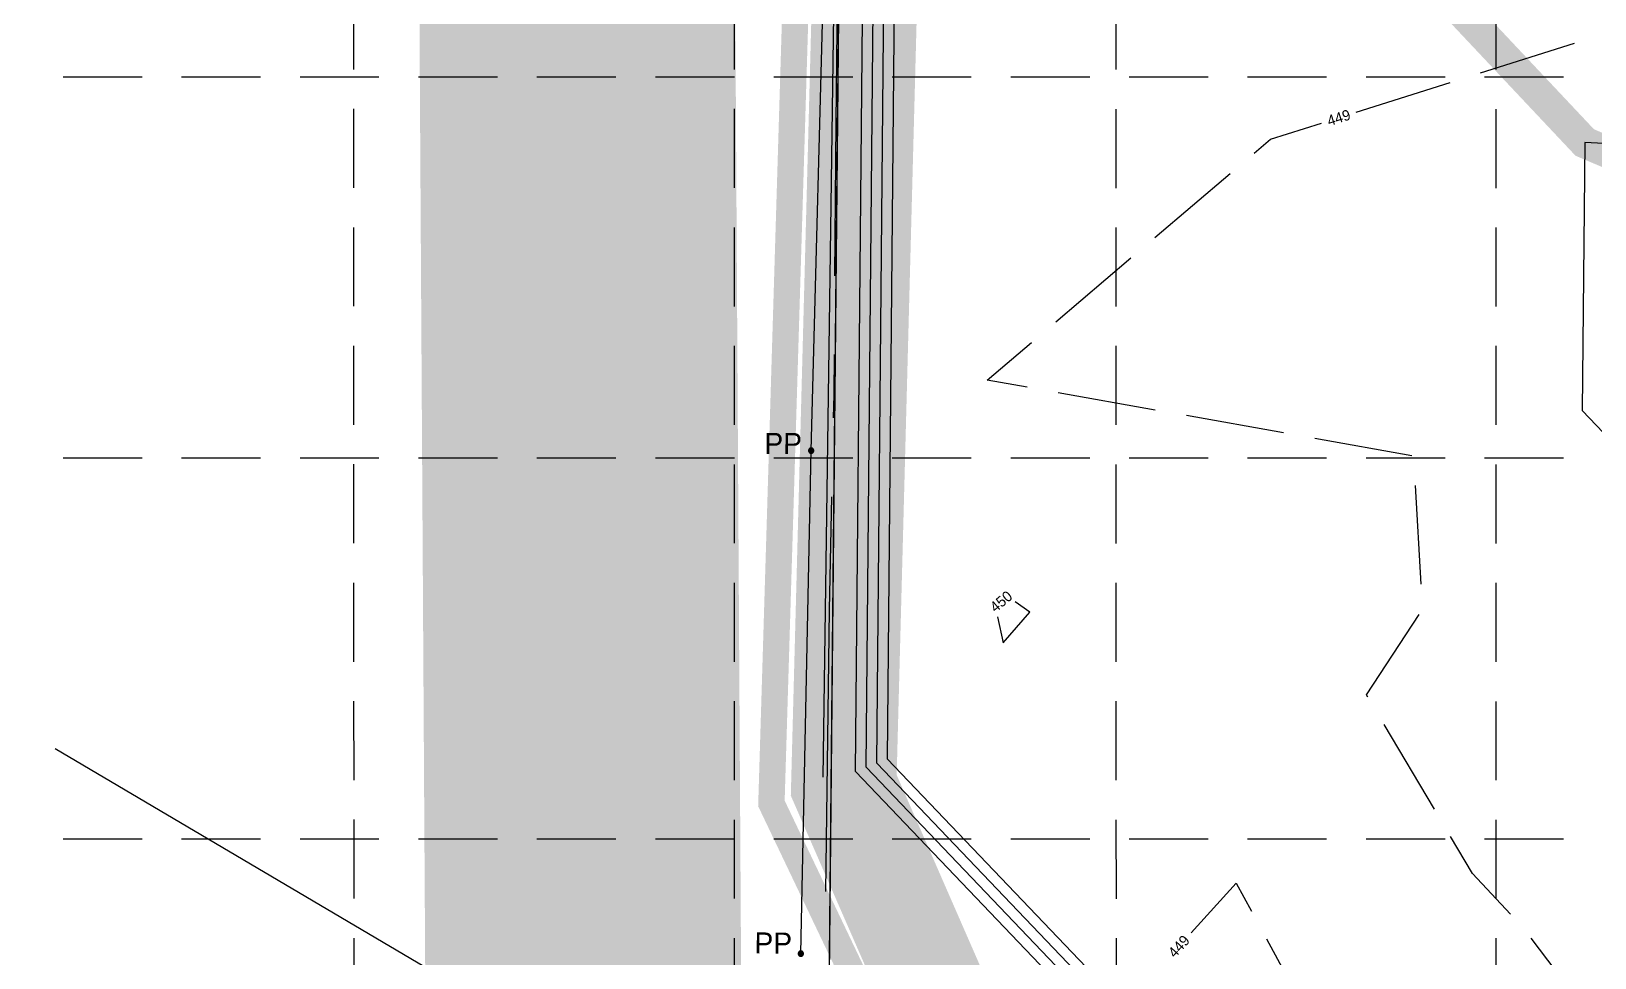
# Model space of a CAD drawing. Header units: inches. Extents: x 2439273 to 2445077, y 7048639 to 7057917.
# Drawn here: x 2439593 to 2440187, y 7053667 to 7054019 of the extents above; entities that cross this region are included whole.
import ezdxf
from ezdxf.enums import TextEntityAlignment as Align

# ---------------------------------------------------------------- set-up
doc = ezdxf.new("R2010")
doc.units = ezdxf.units.IN
doc.header["$LTSCALE"] = 300
doc.header["$MEASUREMENT"] = 0
for name, pattern in [('DASHED', [0.29, 0.25, -0.04]), ('DASHEDX2', [0.165, 0.125, -0.04]), ('FENCELINE1', [1.28, 0.5, -0.1, 0.08, -0.1, 0.5]), ('HIDDEN', [0.375, 0.25, -0.125]), ('PHANTOM', [4.25, 3.5, -0.15, 0.15, -0.15, 0.15, -0.15])]:
    doc.linetypes.add(name, pattern=pattern)
for name, color, linetype in [('BOUNDARY', 24, 'PHANTOM'), ('DRAINAGE_AREA', 250, 'DASHEDX2'), ('EC', 43, 'DASHEDX2'), ('GRID', 254, 'HIDDEN'), ('LIMITS OF DISTURBANCE', 1, 'HIDDEN'), ('new', 3, 'Continuous'), ('PC', 43, 'DASHEDX2'), ('SILT FENCE', 200, 'Continuous'), ('Water', 5, 'PHANTOM')]:
    doc.layers.add(name, color=color, linetype=linetype)
doc.styles.add('TMODELF', font='tmodelf')

msp = doc.modelspace()

# ---------------------------------------------------------------- linework, layer by layer
at = {"layer": 'BOUNDARY', "color": 7, "linetype": 'Continuous', "flags": 128}
for points in [[(2439892.07, 7053268.9), (2439901.69, 7054259.57), (2440742.68, 7054247.5), (2441794.56, 7054242.16), (2442795.54, 7052844.24), (2441884.27, 7052132.52)], [(2439892.07, 7053268.9), (2439901.69, 7054259.57), (2440742.68, 7054247.5), (2441794.56, 7054242.16), (2442795.54, 7052844.24), (2441884.27, 7052132.52)], [(2439893.48, 7053735.79), (2439900.37, 7054224.94), (2439924.36, 7054224.6)], [(2439893.48, 7053735.79), (2439900.37, 7054224.94), (2439924.36, 7054224.6)]]:
    msp.add_lwpolyline(points, dxfattribs=at)
at = {"layer": 'DRAINAGE_AREA', "color": 7, "linetype": 'DASHED', "const_width": 12, "flags": 128}
msp.add_lwpolyline([(2442339.33, 7052488.11), (2441944.32, 7053038.98), (2441425.83, 7053529.27), (2440720.64, 7053748.87), (2440182.82, 7053976.89), (2439984.74, 7054187.38), (2439927.07, 7054255.07), (2441797.82, 7054196.27), (2442649.46, 7053003.31), (2442524.18, 7052632.56), (2442339.33, 7052488.11)], close=True, dxfattribs=at)
at = {"layer": 'EC', "color": 43, "linetype": 'DASHEDX2', "flags": 128}
for points in [[(2440095.98, 7053988.41), (2440211.79, 7054025.02), (2440255.41, 7054030.92), (2440288.43, 7054022.72), (2440323.25, 7054026.05), (2440376.79, 7054016.94), (2440488.83, 7054051.99), (2440491.9, 7054058.23), (2440509.92, 7054075.35), (2440568.35, 7054126.66), (2440578.74, 7054150.99), (2440652.97, 7054176.71), (2440703.37, 7054179.5), (2440739.73, 7054177.3), (2440750.16, 7054187.42), (2440762.16, 7054229.77), (2440772.32, 7054230.93), (2440778.3, 7054230.98), (2440863.39, 7054231.7), (2440870.28, 7054231.65), (2440962.44, 7054228.54), (2440970.35, 7054228.48), (2441076.44, 7054226.51), (2441183.23, 7054228.16), (2441191.25, 7054228.27), (2441198.71, 7054228.16), (2441267.61, 7054227.85), (2441290.26, 7054225.9), (2441293.79, 7054225.18), (2441296.13, 7054225.56), (2441298.21, 7054225.37), (2441299.85, 7054225.71), (2441303.45, 7054225.19), (2441305.19, 7054225.9), (2441376.49, 7054226.99), (2441380.09, 7054226.7), (2441382.36, 7054226.74), (2441458.47, 7054225.9), (2441456.22, 7054191.72), (2441482.13, 7054191.11), (2441498.88, 7054218.78), (2441571.66, 7054223.1), (2441571.41, 7054225.17), (2441572.32, 7054225.8), (2441648.52, 7054222.35), (2441650.14, 7054222.92), (2441652.59, 7054222.68), (2441654.75, 7054223.55), (2441658.79, 7054223.08), (2441662.8, 7054223.01), (2441712.41, 7054223.01), (2441717.12, 7054221.83), (2441725.96, 7054221.7), (2441732.07, 7054221.27), (2441742.21, 7054223.59), (2441780.41, 7054256.75)], [(2440033.28, 7053676.63), (2440050.4, 7053695.45), (2440073.52, 7053652.92), (2440102.72, 7053585.48), (2440184.32, 7053645.78), (2440159.42, 7053678.51), (2440140.2, 7053699.17), (2440099.91, 7053767.07), (2440121.14, 7053799.44), (2440117.97, 7053857.7), (2439955.82, 7053886.62), (2440063.45, 7053978.13), (2440082.75, 7053984.23)]]:
    msp.add_lwpolyline(points, dxfattribs=at)
at = {"layer": 'EC', "color": 43, "linetype": 'DASHED', "flags": 128}
msp.add_lwpolyline([(2439959.67, 7053796.65), (2439961.9, 7053786.8), (2439972.07, 7053798.46), (2439966.48, 7053802.34)], dxfattribs=at)
at = {"layer": 'GRID', "linetype": 'HIDDEN', "ltscale": 0.4}
for p, q in [((2439716.21, 7049369.65), (2439714.41, 7057759.92)), ((2439860.53, 7049369.62), (2439859.2, 7057759.54)), ((2440006.06, 7049369.6), (2440003.76, 7057759.32)), ((2440149.49, 7049369.58), (2440148.88, 7057760.43)), ((2439424.76, 7054001.8), (2444925.44, 7054001.8)), ((2439424.76, 7053857.05), (2444925.44, 7053857.05)), ((2439424.76, 7053712.29), (2444925.44, 7053712.29))]:
    msp.add_line(p, q, dxfattribs=at)
at = {"layer": 'LIMITS OF DISTURBANCE', "linetype": 'HIDDEN', "ltscale": 0.5, "const_width": 10, "flags": 128}
msp.add_lwpolyline([(2442127.26, 7051363.13), (2442204.09, 7051407.4), (2442248.38, 7051334.22), (2442321.6, 7051300.79), (2442978.74, 7051264.65), (2442873.88, 7051467.94), (2442844.44, 7051663.98), (2442837.95, 7051847.23), (2442855.8, 7052101.84), (2442920.69, 7052448.89), (2442846.06, 7052487.81), (2442745.47, 7052429.43), (2442638.38, 7052301.31), (2442479.38, 7052533.22), (2442601.96, 7052602.51), (2442577.23, 7052676.96), (2442623.92, 7052843.85), (2442677.39, 7052988.58), (2442817.73, 7052854.99), (2442880.11, 7052869.46), (2442848.94, 7052940.23), (2441864.58, 7054261.3), (2440019.52, 7054269.21), (2440021.06, 7054291.38), (2439890.93, 7054291.38), (2439873.84, 7053725.81), (2439992.24, 7053477.48), (2440095.11, 7053461.96), (2440589.34, 7053162.55), (2441040.79, 7052879.46), (2441280.09, 7052734.83), (2441479.14, 7052560.14), (2441546.56, 7052439.76), (2441527.16, 7052421.21), (2441549.25, 7052380.14), (2441642.5, 7052242.64), (2441664.33, 7052251.23), (2441824.68, 7051951.87), (2441858.86, 7051917.87), (2441968.47, 7052034.67), (2442364.55, 7052357.17), (2442528.26, 7052145), (2442257.34, 7051826.22), (2442200.93, 7051726.79), (2442147.48, 7051624.4), (2442128.18, 7051520.52), (2442178.81, 7051440.13), (2442105.98, 7051398.87), (2442104.54, 7051397.79), (2442122.55, 7051359.6)], close=True, dxfattribs=at)
at = {"layer": 'new', "color": 3, "linetype": 'Continuous', "flags": 128}
for points in [[(2439885.01, 7053668.74), (2439888.94, 7053859.82), (2439894.09, 7054055.82), (2439897.42, 7054244.69), (2439898.57, 7054264.08), (2439919.33, 7054263.85), (2440162.93, 7054259.55), (2440342.54, 7054256.94), (2440407.04, 7054256.3), (2440626.5, 7054253.03), (2440858.24, 7054251.7), (2440885.2, 7054251.51)], [(2439601.8, 7053746.62), (2439890.2, 7053576.37), (2439887.14, 7053260.39), (2439754.49, 7053277.95)]]:
    msp.add_lwpolyline(points, dxfattribs=at)
at = {"layer": 'new', "color": 3, "linetype": 'PHANTOM', "flags": 128}
msp.add_lwpolyline([(2439892.07, 7053268.9), (2439901.69, 7054259.57), (2440742.68, 7054247.5), (2441794.56, 7054242.16), (2442795.54, 7052844.24), (2441884.27, 7052132.52)], dxfattribs=at)
at = {"layer": 'new', "color": 3, "linetype": 'FENCELINE1', "flags": 128}
msp.add_lwpolyline([(2439894.5, 7053692.32), (2439895.86, 7053799.36), (2439897.65, 7053881.04), (2439898.38, 7053984.44), (2439899.87, 7054107.09), (2439902.33, 7054202.56), (2439901.87, 7054259.9), (2439936.95, 7054259.47), (2440035.06, 7054258.08), (2440138.29, 7054255.42), (2440241.51, 7054254.21), (2440342.56, 7054251.89), (2440462.78, 7054251.47), (2440559.55, 7054248.75), (2440652.61, 7054248.41), (2440742.29, 7054246.79)], dxfattribs=at)
at = {"layer": 'new', "color": 3, "linetype": 'Continuous', "flags": 128}
for points in [[(2439889.65, 7053860.52), (2439889.6, 7053860.57), (2439889.56, 7053860.61), (2439889.5, 7053860.64), (2439889.45, 7053860.68), (2439889.4, 7053860.71), (2439889.34, 7053860.74), (2439889.28, 7053860.76), (2439889.22, 7053860.78), (2439889.16, 7053860.79), (2439889.1, 7053860.81), (2439889.04, 7053860.81), (2439888.97, 7053860.82), (2439888.91, 7053860.82), (2439888.85, 7053860.81), (2439888.79, 7053860.81), (2439888.72, 7053860.79), (2439888.66, 7053860.78), (2439888.6, 7053860.76), (2439888.55, 7053860.74), (2439888.49, 7053860.71), (2439888.43, 7053860.68), (2439888.38, 7053860.64), (2439888.33, 7053860.61), (2439888.28, 7053860.57), (2439888.24, 7053860.52), (2439888.19, 7053860.48), (2439888.15, 7053860.43), (2439888.12, 7053860.38), (2439888.08, 7053860.33), (2439888.05, 7053860.27), (2439888.03, 7053860.21), (2439888, 7053860.16), (2439887.98, 7053860.1), (2439887.97, 7053860.04), (2439887.96, 7053859.97), (2439887.95, 7053859.91), (2439887.94, 7053859.85), (2439887.94, 7053859.79), (2439887.95, 7053859.72), (2439887.96, 7053859.66), (2439887.97, 7053859.6), (2439887.98, 7053859.54), (2439888, 7053859.48), (2439888.03, 7053859.42), (2439888.05, 7053859.36), (2439888.08, 7053859.31), (2439888.12, 7053859.26), (2439888.15, 7053859.2), (2439888.19, 7053859.16), (2439888.24, 7053859.11), (2439888.28, 7053859.07), (2439888.33, 7053859.03), (2439888.38, 7053858.99), (2439888.43, 7053858.96), (2439888.49, 7053858.93), (2439888.55, 7053858.9), (2439888.6, 7053858.88), (2439888.66, 7053858.86), (2439888.72, 7053858.84), (2439888.79, 7053858.83), (2439888.85, 7053858.82), (2439888.91, 7053858.82), (2439888.97, 7053858.82), (2439889.04, 7053858.82), (2439889.1, 7053858.83), (2439889.16, 7053858.84), (2439889.22, 7053858.86), (2439889.28, 7053858.88), (2439889.34, 7053858.9), (2439889.4, 7053858.93), (2439889.45, 7053858.96), (2439889.5, 7053858.99), (2439889.56, 7053859.03), (2439889.6, 7053859.07), (2439889.65, 7053859.11), (2439889.69, 7053859.16), (2439889.73, 7053859.2), (2439889.77, 7053859.26), (2439889.8, 7053859.31), (2439889.83, 7053859.36), (2439889.86, 7053859.42), (2439889.88, 7053859.48), (2439889.9, 7053859.54), (2439889.92, 7053859.6), (2439889.93, 7053859.66), (2439889.94, 7053859.72), (2439889.94, 7053859.79), (2439889.94, 7053859.85), (2439889.94, 7053859.91), (2439889.93, 7053859.97), (2439889.92, 7053860.04), (2439889.9, 7053860.1), (2439889.88, 7053860.16), (2439889.86, 7053860.21), (2439889.83, 7053860.27), (2439889.8, 7053860.33), (2439889.77, 7053860.38), (2439889.73, 7053860.43), (2439889.69, 7053860.48), (2439889.65, 7053860.52)], [(2439889.44, 7053859.82), (2439889.44, 7053859.85), (2439889.44, 7053859.88), (2439889.43, 7053859.91), (2439889.43, 7053859.94), (2439889.42, 7053859.97), (2439889.41, 7053860), (2439889.4, 7053860.03), (2439889.38, 7053860.06), (2439889.36, 7053860.09), (2439889.35, 7053860.11), (2439889.33, 7053860.14), (2439889.31, 7053860.16), (2439889.29, 7053860.18), (2439889.26, 7053860.2), (2439889.24, 7053860.22), (2439889.21, 7053860.24), (2439889.18, 7053860.26), (2439889.16, 7053860.27), (2439889.13, 7053860.28), (2439889.1, 7053860.29), (2439889.07, 7053860.3), (2439889.04, 7053860.31), (2439889.01, 7053860.31), (2439888.97, 7053860.32), (2439888.94, 7053860.32), (2439888.91, 7053860.32), (2439888.88, 7053860.31), (2439888.85, 7053860.31), (2439888.82, 7053860.3), (2439888.79, 7053860.29), (2439888.76, 7053860.28), (2439888.73, 7053860.27), (2439888.7, 7053860.26), (2439888.67, 7053860.24), (2439888.65, 7053860.22), (2439888.62, 7053860.2), (2439888.6, 7053860.18), (2439888.58, 7053860.16), (2439888.56, 7053860.14), (2439888.54, 7053860.11), (2439888.52, 7053860.09), (2439888.5, 7053860.06), (2439888.49, 7053860.03), (2439888.48, 7053860), (2439888.47, 7053859.97), (2439888.46, 7053859.94), (2439888.45, 7053859.91), (2439888.45, 7053859.88), (2439888.44, 7053859.85), (2439888.44, 7053859.82), (2439888.44, 7053859.79), (2439888.45, 7053859.75), (2439888.45, 7053859.72), (2439888.46, 7053859.69), (2439888.47, 7053859.66), (2439888.48, 7053859.63), (2439888.49, 7053859.6), (2439888.5, 7053859.58), (2439888.52, 7053859.55), (2439888.54, 7053859.52), (2439888.56, 7053859.5), (2439888.58, 7053859.48), (2439888.6, 7053859.45), (2439888.62, 7053859.43), (2439888.65, 7053859.41), (2439888.67, 7053859.4), (2439888.7, 7053859.38), (2439888.73, 7053859.36), (2439888.76, 7053859.35), (2439888.79, 7053859.34), (2439888.82, 7053859.33), (2439888.85, 7053859.33), (2439888.88, 7053859.32), (2439888.91, 7053859.32), (2439888.94, 7053859.32), (2439888.97, 7053859.32), (2439889.01, 7053859.32), (2439889.04, 7053859.33), (2439889.07, 7053859.33), (2439889.1, 7053859.34), (2439889.13, 7053859.35), (2439889.16, 7053859.36), (2439889.18, 7053859.38), (2439889.21, 7053859.4), (2439889.24, 7053859.41), (2439889.26, 7053859.43), (2439889.29, 7053859.45), (2439889.31, 7053859.48), (2439889.33, 7053859.5), (2439889.35, 7053859.52), (2439889.36, 7053859.55), (2439889.38, 7053859.58), (2439889.4, 7053859.6), (2439889.41, 7053859.63), (2439889.42, 7053859.66), (2439889.43, 7053859.69), (2439889.43, 7053859.72), (2439889.44, 7053859.75), (2439889.44, 7053859.79), (2439889.44, 7053859.82)], [(2439889.19, 7053859.82), (2439889.19, 7053859.83), (2439889.19, 7053859.85), (2439889.19, 7053859.86), (2439889.18, 7053859.88), (2439889.18, 7053859.89), (2439889.18, 7053859.91), (2439889.17, 7053859.92), (2439889.16, 7053859.94), (2439889.15, 7053859.95), (2439889.15, 7053859.96), (2439889.14, 7053859.98), (2439889.13, 7053859.99), (2439889.11, 7053860), (2439889.1, 7053860.01), (2439889.09, 7053860.02), (2439889.08, 7053860.03), (2439889.06, 7053860.04), (2439889.05, 7053860.04), (2439889.03, 7053860.05), (2439889.02, 7053860.06), (2439889.01, 7053860.06), (2439888.99, 7053860.06), (2439888.97, 7053860.07), (2439888.96, 7053860.07), (2439888.94, 7053860.07), (2439888.93, 7053860.07), (2439888.91, 7053860.07), (2439888.9, 7053860.06), (2439888.88, 7053860.06), (2439888.87, 7053860.06), (2439888.85, 7053860.05), (2439888.84, 7053860.04), (2439888.82, 7053860.04), (2439888.81, 7053860.03), (2439888.8, 7053860.02), (2439888.78, 7053860.01), (2439888.77, 7053860), (2439888.76, 7053859.99), (2439888.75, 7053859.98), (2439888.74, 7053859.96), (2439888.73, 7053859.95), (2439888.72, 7053859.94), (2439888.72, 7053859.92), (2439888.71, 7053859.91), (2439888.71, 7053859.89), (2439888.7, 7053859.88), (2439888.7, 7053859.86), (2439888.69, 7053859.85), (2439888.69, 7053859.83), (2439888.69, 7053859.82), (2439888.69, 7053859.8), (2439888.69, 7053859.79), (2439888.7, 7053859.77), (2439888.7, 7053859.76), (2439888.71, 7053859.74), (2439888.71, 7053859.73), (2439888.72, 7053859.71), (2439888.72, 7053859.7), (2439888.73, 7053859.68), (2439888.74, 7053859.67), (2439888.75, 7053859.66), (2439888.76, 7053859.65), (2439888.77, 7053859.64), (2439888.78, 7053859.62), (2439888.8, 7053859.62), (2439888.81, 7053859.61), (2439888.82, 7053859.6), (2439888.84, 7053859.59), (2439888.85, 7053859.58), (2439888.87, 7053859.58), (2439888.88, 7053859.58), (2439888.9, 7053859.57), (2439888.91, 7053859.57), (2439888.93, 7053859.57), (2439888.94, 7053859.57), (2439888.96, 7053859.57), (2439888.97, 7053859.57), (2439888.99, 7053859.57), (2439889.01, 7053859.58), (2439889.02, 7053859.58), (2439889.03, 7053859.58), (2439889.05, 7053859.59), (2439889.06, 7053859.6), (2439889.08, 7053859.61), (2439889.09, 7053859.62), (2439889.1, 7053859.62), (2439889.11, 7053859.64), (2439889.13, 7053859.65), (2439889.14, 7053859.66), (2439889.15, 7053859.67), (2439889.15, 7053859.68), (2439889.16, 7053859.7), (2439889.17, 7053859.71), (2439889.18, 7053859.73), (2439889.18, 7053859.74), (2439889.18, 7053859.76), (2439889.19, 7053859.77), (2439889.19, 7053859.79), (2439889.19, 7053859.8), (2439889.19, 7053859.82)], [(2439885.72, 7053669.44), (2439885.67, 7053669.49), (2439885.62, 7053669.53), (2439885.57, 7053669.56), (2439885.52, 7053669.6), (2439885.47, 7053669.63), (2439885.41, 7053669.65), (2439885.35, 7053669.68), (2439885.29, 7053669.7), (2439885.23, 7053669.71), (2439885.17, 7053669.72), (2439885.11, 7053669.73), (2439885.04, 7053669.73), (2439884.98, 7053669.73), (2439884.92, 7053669.73), (2439884.86, 7053669.72), (2439884.79, 7053669.71), (2439884.73, 7053669.7), (2439884.67, 7053669.68), (2439884.61, 7053669.65), (2439884.56, 7053669.63), (2439884.5, 7053669.6), (2439884.45, 7053669.56), (2439884.4, 7053669.53), (2439884.35, 7053669.49), (2439884.3, 7053669.44), (2439884.26, 7053669.4), (2439884.22, 7053669.35), (2439884.18, 7053669.3), (2439884.15, 7053669.24), (2439884.12, 7053669.19), (2439884.09, 7053669.13), (2439884.07, 7053669.07), (2439884.05, 7053669.01), (2439884.04, 7053668.95), (2439884.02, 7053668.89), (2439884.02, 7053668.83), (2439884.01, 7053668.77), (2439884.01, 7053668.7), (2439884.02, 7053668.64), (2439884.02, 7053668.58), (2439884.04, 7053668.52), (2439884.05, 7053668.46), (2439884.07, 7053668.4), (2439884.09, 7053668.34), (2439884.12, 7053668.28), (2439884.15, 7053668.23), (2439884.18, 7053668.17), (2439884.22, 7053668.12), (2439884.26, 7053668.07), (2439884.3, 7053668.03), (2439884.35, 7053667.99), (2439884.4, 7053667.95), (2439884.45, 7053667.91), (2439884.5, 7053667.87), (2439884.56, 7053667.84), (2439884.61, 7053667.82), (2439884.67, 7053667.79), (2439884.73, 7053667.78), (2439884.79, 7053667.76), (2439884.86, 7053667.75), (2439884.92, 7053667.74), (2439884.98, 7053667.74), (2439885.04, 7053667.74), (2439885.11, 7053667.74), (2439885.17, 7053667.75), (2439885.23, 7053667.76), (2439885.29, 7053667.78), (2439885.35, 7053667.79), (2439885.41, 7053667.82), (2439885.47, 7053667.84), (2439885.52, 7053667.87), (2439885.57, 7053667.91), (2439885.62, 7053667.95), (2439885.67, 7053667.99), (2439885.72, 7053668.03), (2439885.76, 7053668.07), (2439885.8, 7053668.12), (2439885.84, 7053668.17), (2439885.87, 7053668.23), (2439885.9, 7053668.28), (2439885.93, 7053668.34), (2439885.95, 7053668.4), (2439885.97, 7053668.46), (2439885.99, 7053668.52), (2439886, 7053668.58), (2439886.01, 7053668.64), (2439886.01, 7053668.7), (2439886.01, 7053668.77), (2439886.01, 7053668.83), (2439886, 7053668.89), (2439885.99, 7053668.95), (2439885.97, 7053669.01), (2439885.95, 7053669.07), (2439885.93, 7053669.13), (2439885.9, 7053669.19), (2439885.87, 7053669.24), (2439885.84, 7053669.3), (2439885.8, 7053669.35), (2439885.76, 7053669.4), (2439885.72, 7053669.44)], [(2439885.37, 7053669.09), (2439885.34, 7053669.11), (2439885.32, 7053669.13), (2439885.29, 7053669.15), (2439885.27, 7053669.17), (2439885.24, 7053669.18), (2439885.21, 7053669.19), (2439885.18, 7053669.21), (2439885.15, 7053669.22), (2439885.12, 7053669.22), (2439885.09, 7053669.23), (2439885.06, 7053669.23), (2439885.03, 7053669.24), (2439885, 7053669.24), (2439884.96, 7053669.23), (2439884.93, 7053669.23), (2439884.9, 7053669.22), (2439884.87, 7053669.22), (2439884.84, 7053669.21), (2439884.81, 7053669.19), (2439884.79, 7053669.18), (2439884.76, 7053669.17), (2439884.73, 7053669.15), (2439884.71, 7053669.13), (2439884.68, 7053669.11), (2439884.66, 7053669.09), (2439884.64, 7053669.07), (2439884.62, 7053669.04), (2439884.6, 7053669.02), (2439884.58, 7053668.99), (2439884.57, 7053668.96), (2439884.55, 7053668.93), (2439884.54, 7053668.9), (2439884.53, 7053668.87), (2439884.52, 7053668.84), (2439884.52, 7053668.81), (2439884.51, 7053668.78), (2439884.51, 7053668.75), (2439884.51, 7053668.72), (2439884.51, 7053668.69), (2439884.52, 7053668.66), (2439884.52, 7053668.63), (2439884.53, 7053668.6), (2439884.54, 7053668.57), (2439884.55, 7053668.54), (2439884.57, 7053668.51), (2439884.58, 7053668.48), (2439884.6, 7053668.45), (2439884.62, 7053668.43), (2439884.64, 7053668.4), (2439884.66, 7053668.38), (2439884.68, 7053668.36), (2439884.71, 7053668.34), (2439884.73, 7053668.32), (2439884.76, 7053668.3), (2439884.79, 7053668.29), (2439884.81, 7053668.28), (2439884.84, 7053668.26), (2439884.87, 7053668.26), (2439884.9, 7053668.25), (2439884.93, 7053668.24), (2439884.96, 7053668.24), (2439885, 7053668.24), (2439885.03, 7053668.24), (2439885.06, 7053668.24), (2439885.09, 7053668.24), (2439885.12, 7053668.25), (2439885.15, 7053668.26), (2439885.18, 7053668.26), (2439885.21, 7053668.28), (2439885.24, 7053668.29), (2439885.27, 7053668.3), (2439885.29, 7053668.32), (2439885.32, 7053668.34), (2439885.34, 7053668.36), (2439885.37, 7053668.38), (2439885.39, 7053668.4), (2439885.41, 7053668.43), (2439885.43, 7053668.45), (2439885.44, 7053668.48), (2439885.46, 7053668.51), (2439885.47, 7053668.54), (2439885.48, 7053668.57), (2439885.49, 7053668.6), (2439885.5, 7053668.63), (2439885.51, 7053668.66), (2439885.51, 7053668.69), (2439885.51, 7053668.72), (2439885.51, 7053668.75), (2439885.51, 7053668.78), (2439885.51, 7053668.81), (2439885.5, 7053668.84), (2439885.49, 7053668.87), (2439885.48, 7053668.9), (2439885.47, 7053668.93), (2439885.46, 7053668.96), (2439885.44, 7053668.99), (2439885.43, 7053669.02), (2439885.41, 7053669.04), (2439885.39, 7053669.07), (2439885.37, 7053669.09)], [(2439885.19, 7053668.91), (2439885.18, 7053668.92), (2439885.17, 7053668.93), (2439885.15, 7053668.94), (2439885.14, 7053668.95), (2439885.13, 7053668.96), (2439885.11, 7053668.96), (2439885.1, 7053668.97), (2439885.08, 7053668.98), (2439885.07, 7053668.98), (2439885.05, 7053668.98), (2439885.04, 7053668.98), (2439885.02, 7053668.99), (2439885, 7053668.99), (2439884.99, 7053668.98), (2439884.97, 7053668.98), (2439884.96, 7053668.98), (2439884.94, 7053668.98), (2439884.93, 7053668.97), (2439884.91, 7053668.96), (2439884.9, 7053668.96), (2439884.88, 7053668.95), (2439884.87, 7053668.94), (2439884.86, 7053668.93), (2439884.85, 7053668.92), (2439884.84, 7053668.91), (2439884.82, 7053668.9), (2439884.81, 7053668.89), (2439884.81, 7053668.88), (2439884.8, 7053668.86), (2439884.79, 7053668.85), (2439884.78, 7053668.83), (2439884.78, 7053668.82), (2439884.77, 7053668.81), (2439884.77, 7053668.79), (2439884.77, 7053668.77), (2439884.76, 7053668.76), (2439884.76, 7053668.74), (2439884.76, 7053668.73), (2439884.76, 7053668.71), (2439884.77, 7053668.7), (2439884.77, 7053668.68), (2439884.77, 7053668.67), (2439884.78, 7053668.65), (2439884.78, 7053668.64), (2439884.79, 7053668.62), (2439884.8, 7053668.61), (2439884.81, 7053668.59), (2439884.81, 7053668.58), (2439884.82, 7053668.57), (2439884.84, 7053668.56), (2439884.85, 7053668.55), (2439884.86, 7053668.54), (2439884.87, 7053668.53), (2439884.88, 7053668.52), (2439884.9, 7053668.51), (2439884.91, 7053668.51), (2439884.93, 7053668.5), (2439884.94, 7053668.5), (2439884.96, 7053668.49), (2439884.97, 7053668.49), (2439884.99, 7053668.49), (2439885, 7053668.49), (2439885.02, 7053668.49), (2439885.04, 7053668.49), (2439885.05, 7053668.49), (2439885.07, 7053668.49), (2439885.08, 7053668.5), (2439885.1, 7053668.5), (2439885.11, 7053668.51), (2439885.13, 7053668.51), (2439885.14, 7053668.52), (2439885.15, 7053668.53), (2439885.17, 7053668.54), (2439885.18, 7053668.55), (2439885.19, 7053668.56), (2439885.2, 7053668.57), (2439885.21, 7053668.58), (2439885.22, 7053668.59), (2439885.23, 7053668.61), (2439885.23, 7053668.62), (2439885.24, 7053668.64), (2439885.25, 7053668.65), (2439885.25, 7053668.67), (2439885.26, 7053668.68), (2439885.26, 7053668.7), (2439885.26, 7053668.71), (2439885.26, 7053668.73), (2439885.26, 7053668.74), (2439885.26, 7053668.76), (2439885.26, 7053668.77), (2439885.26, 7053668.79), (2439885.25, 7053668.81), (2439885.25, 7053668.82), (2439885.24, 7053668.83), (2439885.23, 7053668.85), (2439885.23, 7053668.86), (2439885.22, 7053668.88), (2439885.21, 7053668.89), (2439885.2, 7053668.9), (2439885.19, 7053668.91)]]:
    msp.add_lwpolyline(points, close=True, dxfattribs=at)
at = {"layer": 'PC', "color": 24, "linetype": 'Continuous', "flags": 128}
for points in [[(2439922.52, 7054250.31), (2439917.86, 7053742.7), (2440096.14, 7053556.01), (2440324.14, 7053436.16), (2440524.05, 7053310.8), (2440723.38, 7053197.95), (2440923.52, 7053068.24), (2441120.86, 7052946.43), (2441326.04, 7052820.69), (2441542.94, 7052638.96), (2441748.22, 7052316.05), (2441857.98, 7052140.05)], [(2441851.2, 7052135.81), (2441741.45, 7052311.79), (2441536.85, 7052633.62), (2441321.35, 7052814.18), (2441116.67, 7052939.62), (2440919.24, 7053061.47), (2440719.23, 7053191.1), (2440519.95, 7053303.93), (2440320.14, 7053429.22), (2440091.26, 7053549.53), (2439909.83, 7053739.53), (2439914.11, 7054206.46)], [(2441854.59, 7052137.93), (2441744.83, 7052313.92), (2441539.89, 7052636.29), (2441323.69, 7052817.43), (2441118.77, 7052943.02), (2440921.38, 7053064.86), (2440721.3, 7053194.52), (2440522, 7053307.37), (2440322.14, 7053432.69), (2440093.7, 7053552.77), (2439913.84, 7053741.11), (2439918.16, 7054211.84)], [(2441847.8, 7052133.7), (2441738.06, 7052309.66), (2441533.81, 7052630.95), (2441319.01, 7052810.92), (2441114.57, 7052936.21), (2440917.1, 7053058.09), (2440717.15, 7053187.68), (2440517.9, 7053300.49), (2440318.15, 7053425.75), (2440088.82, 7053546.3), (2439905.82, 7053737.94), (2439910.07, 7054201.07)], [(2440257.99, 7053973.01), (2440182.82, 7053976.89), (2440181.89, 7053875.08), (2440273.05, 7053779.61), (2440449.85, 7053675.87)]]:
    msp.add_lwpolyline(points, dxfattribs=at)
at = {"layer": 'SILT FENCE', "const_width": 40, "flags": 128}
msp.add_lwpolyline([(2442351.07, 7052383.23), (2441856.84, 7051966.81), (2441502.98, 7052587.83), (2441413.62, 7052662.74), (2441281.75, 7052770.21), (2441155.98, 7052848.27), (2440715.19, 7053123.43), (2440454.1, 7053272.4), (2440310.66, 7053362.89), (2440107.32, 7053483.3), (2440010.54, 7053510.4), (2439959.59, 7053599.32), (2439901.32, 7053732.67), (2439915.22, 7054258.44)], dxfattribs=at)
at = {"layer": 'Water', "linetype": 'Continuous', "const_width": 120, "flags": 128}
msp.add_lwpolyline([(2439798.55, 7054288.6), (2439803.65, 7053441.76)], dxfattribs=at)

# ---------------------------------------------------------------- texts
at = {"layer": 'EC', "color": 43, "linetype": 'Continuous', "style": 'TMODELF'}
for s, rotation, p in [('449', 17.5395, (2440089.37, 7053986.32)), ('450', 39.85243, (2439961.09, 7053802.53)), ('449', 47.7109, (2440028.61, 7053671.5))]:
    msp.add_text(s, height=4, rotation=rotation, dxfattribs=at).set_placement(p, align=Align.MIDDLE_CENTER)
at = {"layer": 'new', "color": 3, "linetype": 'Continuous', "style": 'TMODELF'}
for p in [(2439878.3, 7053858.55), (2439874.54, 7053668.76)]:
    msp.add_text('PP', height=8, rotation=359.7825, dxfattribs=at).set_placement(p, align=Align.CENTER)

doc.saveas('drawing.dxf')
